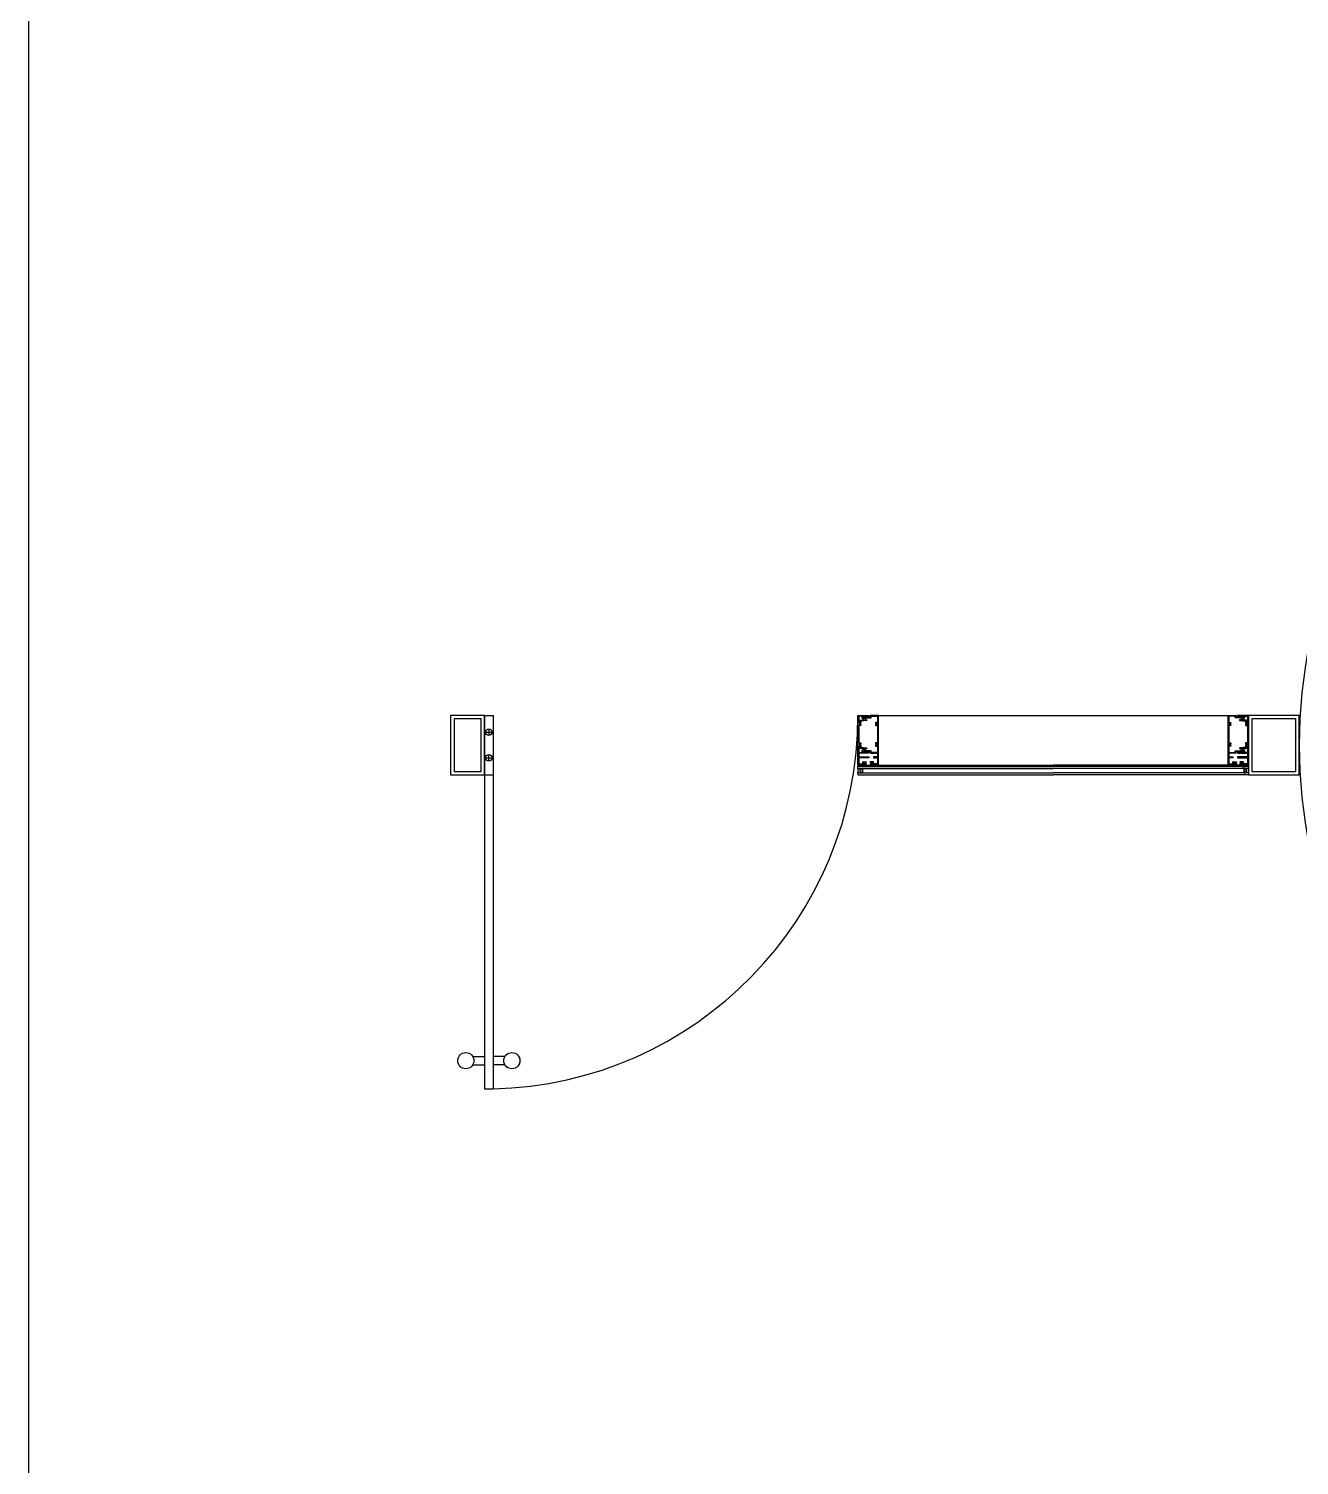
# Model space of a CAD drawing. Header units: inches. Extents: x -12530 to 36157, y 78659 to 110077.
# Drawn here: x -12530 to -8787, y 82890 to 87120 of the extents above; entities that cross this region are included whole.
import ezdxf

# ---------------------------------------------------------------- set-up
doc = ezdxf.new("R2010")
doc.units = ezdxf.units.IN
doc.header["$MEASUREMENT"] = 0
doc.layers.add('freecads.com', color=7, linetype='Continuous')

msp = doc.modelspace()

# ---------------------------------------------------------------- linework, layer by layer
at = {"layer": 'freecads.com'}
for p, q in [((-12530.4, 81285), (-12530.4, 96459.4)), ((-11287.5, 85098.1), (-11287.5, 84923.1)), ((-11187.5, 85098.1), (-11287.5, 85098.1)), ((-11277.5, 85088.1), (-11277.5, 84933.1)), ((-11197.5, 85088.1), (-11277.5, 85088.1)), ((-11197.5, 84933.1), (-11197.5, 85088.1)), ((-11187.5, 84923.1), (-11187.5, 85098.1)), ((-10087.5, 85098.1), (-10056, 85098.1)), ((-10087.5, 84953.1), (-10087.5, 85098.1)), ((-10085, 85095.1), (-10085, 85077.9)), ((-10056, 85095.6), (-10084.5, 85095.6)), ((-10084.5, 85077.4), (-10082, 85077.4)), ((-10081.5, 85077.9), (-10081.5, 85083.6)), ((-10081, 85084.1), (-10065.6, 85084.1)), ((-10079, 85081.1), (-10079, 85074.7)), ((-10072, 85081.6), (-10078.5, 85081.6)), ((-10076.5, 85093.6), (-10076.5, 85090.9)), ((-10076.3, 85090.4), (-10071.2, 85085.3)), ((-10073.6, 85094.4), (-10075.7, 85094.4)), ((-10074.4, 85092.7), (-10073.3, 85093.8)), ((-10073.3, 85093.8), (-10074.4, 85092.7)), ((-10074.1, 85092), (-10073.8, 85093.2)), ((-10067.9, 85092), (-10074.1, 85092)), ((-10074.1, 85092), (-10067.9, 85092)), ((-10071.1, 85082.5), (-10072, 85081.6)), ((-10071.5, 85092), (-10070.8, 85095.5)), ((-10064.9, 85095.5), (-10071.2, 85095.5)), ((-10062.1, 85082.6), (-10070.8, 85082.6)), ((-10070.5, 85085.6), (-10070.5, 85089.5)), ((-10070.5, 85089.5), (-10066, 85089.5)), ((-10070.2, 85092), (-10069.5, 85095.5)), ((-10068.9, 85092), (-10068.6, 85093.6)), ((-10068.7, 85093.8), (-10067.6, 85092.7)), ((-10067.6, 85092.7), (-10068.7, 85093.8)), ((-10068.5, 85094.4), (-10064.9, 85094.4)), ((-10068.4, 85094.4), (-10068.2, 85095.5)), ((-10066.1, 85094.4), (-10068.4, 85094.4)), ((-10067.1, 85094.4), (-10066.9, 85095.5)), ((-10065.8, 85094.4), (-10065.6, 85095.5)), ((-10065.6, 85084.1), (-10065.6, 85085.9)), ((-10065.5, 85090), (-10065.5, 85090.6)), ((-10065, 85091.1), (-10049.5, 85091.1)), ((-10064.8, 85086.3), (-10061.8, 85084.6)), ((-10052, 85093.6), (-10064.7, 85093.6)), ((-10061.6, 85084.1), (-10061.6, 85083.1)), ((-10055.5, 85097.6), (-10055.5, 85096.1)), ((-10051.5, 85097.6), (-10051.5, 85094.1)), ((-10027.5, 85098.1), (-10051, 85098.1)), ((-10049, 85091.6), (-10049, 85094.9)), ((-10048.5, 85095.6), (-10030.5, 85095.6)), ((-10036, 85076.9), (-10036, 85074.7)), ((-10030.5, 85077.4), (-10035.5, 85077.4)), ((-10030, 85095.1), (-10030, 85077.9)), ((-10027.5, 85098.1), (-8997.4, 85098.1)), ((-10027.5, 84951.1), (-10027.5, 85098.1)), ((-8997.4, 84951.1), (-8997.4, 85098.1)), ((-8997.4, 85098.1), (-8973.9, 85098.1)), ((-8994.9, 85095.1), (-8994.9, 85077.9)), ((-8976.4, 85095.6), (-8994.4, 85095.6)), ((-8994.4, 85077.4), (-8989.4, 85077.4)), ((-8988.9, 85076.9), (-8988.9, 85074.7)), ((-8975.9, 85091.6), (-8975.9, 85094.9)), ((-8959.9, 85091.1), (-8975.4, 85091.1)), ((-8973.4, 85097.6), (-8973.4, 85094.1)), ((-8972.9, 85093.6), (-8960.2, 85093.6)), ((-8969.4, 85097.6), (-8969.4, 85096.1)), ((-8937.4, 85098.1), (-8968.9, 85098.1)), ((-8968.9, 85095.6), (-8940.4, 85095.6)), ((-8963.3, 85084.1), (-8963.3, 85083.1)), ((-8960.1, 85086.3), (-8963.1, 85084.6)), ((-8962.8, 85082.6), (-8954.1, 85082.6)), ((-8960.5, 85095.2), (-8960.2, 85095.5)), ((-8959.4, 85094.4), (-8960.4, 85095.4)), ((-8960, 85095.5), (-8953.8, 85095.5)), ((-8956.4, 85094.4), (-8960, 85094.4)), ((-8959.5, 85094.4), (-8958.4, 85095.5)), ((-8959.4, 85090), (-8959.4, 85090.6)), ((-8959.3, 85084.1), (-8959.3, 85085.9)), ((-8943.9, 85084.1), (-8959.3, 85084.1)), ((-8958.9, 85094.4), (-8956.5, 85094.4)), ((-8954.4, 85089.5), (-8958.9, 85089.5)), ((-8957.6, 85094.4), (-8958.7, 85095.5)), ((-8957.7, 85094.4), (-8956.6, 85095.5)), ((-8957, 85092), (-8957.4, 85092.5)), ((-8956.2, 85093.8), (-8957.3, 85092.7)), ((-8957.3, 85092.7), (-8956.2, 85093.8)), ((-8957, 85092), (-8950.8, 85092)), ((-8950.8, 85092), (-8957, 85092)), ((-8953.4, 85092), (-8956.9, 85095.5)), ((-8956.6, 85092), (-8953.1, 85095.4)), ((-8955.2, 85092), (-8956.6, 85093.4)), ((-8956.1, 85094.2), (-8954.8, 85095.5)), ((-8951.6, 85092), (-8955.1, 85095.5)), ((-8954.8, 85092), (-8952.2, 85094.5)), ((-8954.4, 85085.6), (-8954.4, 85089.5)), ((-8948.6, 85090.4), (-8953.8, 85085.3)), ((-8953.8, 85082.5), (-8952.9, 85081.6)), ((-8951.8, 85094), (-8953.2, 85095.4)), ((-8953, 85092), (-8951.4, 85093.5)), ((-8952.9, 85081.6), (-8946.4, 85081.6)), ((-8950.6, 85092.7), (-8951.6, 85093.8)), ((-8951.6, 85093.8), (-8950.6, 85092.7)), ((-8951.4, 85094.4), (-8949.2, 85094.4)), ((-8951.2, 85092), (-8950.5, 85092.6)), ((-8948.4, 85093.6), (-8948.4, 85090.9)), ((-8945.9, 85081.1), (-8945.9, 85074.7)), ((-8943.4, 85077.9), (-8943.4, 85083.6)), ((-8940.4, 85077.4), (-8942.9, 85077.4)), ((-8939.9, 85095.1), (-8939.9, 85077.9)), ((-8937.5, 85098.1, 0), (-8937.5, 84923.1, 0)), ((-8787.5, 85098.1, 0), (-8937.5, 85098.1, 0)), ((-8937.4, 84953.1), (-8937.4, 85098.1)), ((-8927.5, 85088.1, 0), (-8927.5, 84933.1, 0)), ((-8797.5, 85088.1, 0), (-8927.5, 85088.1, 0)), ((-8797.5, 84933.1, 0), (-8797.5, 85088.1, 0)), ((-8787.5, 84923.1, 0), (-8787.5, 85098.1, 0)), ((-10085, 85067.5), (-10085, 85017.2)), ((-10079.5, 85068), (-10084.5, 85068)), ((-10079.2, 85074.3), (-10080.1, 85073.8)), ((-10080.1, 85071.6), (-10079.2, 85071.1)), ((-10079, 85070.7), (-10079, 85068.5)), ((-10036, 85070.7), (-10036, 85068.5)), ((-10035.7, 85074.3), (-10034.9, 85073.8)), ((-10034.9, 85071.6), (-10035.7, 85071.1)), ((-10035.5, 85068), (-10030.5, 85068)), ((-10030, 85067.5), (-10030, 85017.2)), ((-8994.9, 85067.5), (-8994.9, 85017.2)), ((-8989.4, 85068), (-8994.4, 85068)), ((-8989.2, 85074.3), (-8990, 85073.8)), ((-8990, 85071.6), (-8989.2, 85071.1)), ((-8988.9, 85070.7), (-8988.9, 85068.5)), ((-8945.9, 85070.7), (-8945.9, 85068.5)), ((-8945.7, 85074.3), (-8944.8, 85073.8)), ((-8944.8, 85071.6), (-8945.7, 85071.1)), ((-8945.4, 85068), (-8940.4, 85068)), ((-8939.9, 85067.5), (-8939.9, 85017.2)), ((-10085, 85006.8), (-10085, 84989.5)), ((-10084.5, 85016.7), (-10079.5, 85016.7)), ((-10082, 85007.3), (-10084.5, 85007.3)), ((-10081.5, 85001), (-10081.5, 85006.8)), ((-10065.6, 85000.5), (-10081, 85000.5)), ((-10079.2, 85013.6), (-10080.1, 85013.1)), ((-10080.1, 85010.9), (-10079.2, 85010.4)), ((-10079, 85016.2), (-10079, 85014)), ((-10079, 85010), (-10079, 85003.5)), ((-10078.5, 85003), (-10072, 85003)), ((-10076.5, 84993.8), (-10076.5, 84991)), ((-10071.2, 84999.4), (-10076.3, 84994.2)), ((-10075.7, 84990.2), (-10073.6, 84990.2)), ((-10073.3, 84990.9), (-10074.4, 84992)), ((-10073.3, 84990.9), (-10074.4, 84992)), ((-10074.1, 84992.7), (-10067.9, 84992.7)), ((-10074.1, 84992.7), (-10067.9, 84992.7)), ((-10074, 84991.6), (-10073.7, 84992.7)), ((-10072, 85003), (-10071.1, 85002.2)), ((-10070.8, 85002), (-10062.1, 85002)), ((-10070.6, 84989.1), (-10069.9, 84992.7)), ((-10070.5, 84995.2), (-10070.5, 84999.1)), ((-10066, 84995.2), (-10070.5, 84995.2)), ((-10069.3, 84989.1), (-10068.6, 84992.7)), ((-10067.6, 84992), (-10068.7, 84990.9)), ((-10067.6, 84992), (-10068.7, 84990.9)), ((-10068.5, 84990.2), (-10064.9, 84990.2)), ((-10068.4, 84990.2), (-10066.1, 84990.2)), ((-10068, 84989.1), (-10067.7, 84990.2)), ((-10066.7, 84989.1), (-10066.5, 84990.2)), ((-10065.6, 84998.8), (-10065.6, 85000.5)), ((-10065.5, 84994), (-10065.5, 84994.7)), ((-10065.4, 84989.1), (-10065.2, 84990.2)), ((-10049, 84993.5), (-10065, 84993.5)), ((-10061.8, 85000.1), (-10064.8, 84998.4)), ((-10064.7, 84991), (-10051.5, 84991)), ((-10061.6, 85001.5), (-10061.6, 85000.6)), ((-10051, 84990.5), (-10051, 84987)), ((-10048.5, 84989.5), (-10048.5, 84993)), ((-10036, 85016.2), (-10036, 85014)), ((-10036, 85010), (-10036, 85007.8)), ((-10035.7, 85013.6), (-10034.9, 85013.1)), ((-10034.9, 85010.9), (-10035.7, 85010.4)), ((-10030.5, 85016.7), (-10035.5, 85016.7)), ((-10035.5, 85007.3), (-10030.5, 85007.3)), ((-10030, 85006.8), (-10030, 84989.5)), ((-8994.9, 85006.8), (-8994.9, 84989.5)), ((-8994.4, 85016.7), (-8989.4, 85016.7)), ((-8989.4, 85007.3), (-8994.4, 85007.3)), ((-8989.2, 85013.6), (-8990, 85013.1)), ((-8990, 85010.9), (-8989.2, 85010.4)), ((-8988.9, 85016.2), (-8988.9, 85014)), ((-8988.9, 85010), (-8988.9, 85007.8)), ((-8976.4, 84989.5), (-8976.4, 84993)), ((-8975.9, 84993.5), (-8959.9, 84993.5)), ((-8973.9, 84990.5), (-8973.9, 84987)), ((-8960.2, 84991), (-8973.4, 84991)), ((-8963.3, 85001.5), (-8963.3, 85000.6)), ((-8963.1, 85000.1), (-8960.1, 84998.4)), ((-8954.1, 85002), (-8962.8, 85002)), ((-8959.2, 84989.1), (-8960.3, 84990.2)), ((-8956.4, 84990.2), (-8960, 84990.2)), ((-8959.7, 84989.1), (-8958.6, 84990.2)), ((-8959.4, 84994), (-8959.4, 84994.7)), ((-8959.3, 84998.8), (-8959.3, 85000.5)), ((-8959.3, 85000.5), (-8943.9, 85000.5)), ((-8958.9, 84995.2), (-8954.4, 84995.2)), ((-8956.5, 84990.2), (-8958.9, 84990.2)), ((-8957.4, 84989.1), (-8958.5, 84990.2)), ((-8957.9, 84989.1), (-8956.8, 84990.2)), ((-8953.8, 84989.1), (-8957.3, 84992.6)), ((-8957.3, 84992), (-8956.2, 84990.9)), ((-8957.3, 84992), (-8956.2, 84990.9)), ((-8957.1, 84991.7), (-8956.1, 84992.7)), ((-8950.8, 84992.7), (-8957, 84992.7)), ((-8950.8, 84992.7), (-8957, 84992.7)), ((-8955.6, 84989.1), (-8956.7, 84990.2)), ((-8956.2, 84990.9), (-8954.3, 84992.7)), ((-8956.1, 84989.1), (-8952.5, 84992.7)), ((-8952.6, 84989.7), (-8955.6, 84992.7)), ((-8954.4, 84995.2), (-8954.4, 84999.1)), ((-8954.3, 84989.1), (-8950.7, 84992.7)), ((-8952.9, 85003), (-8953.8, 85002.2)), ((-8953.8, 84999.4), (-8948.6, 84994.2)), ((-8951.8, 84990.7), (-8953.8, 84992.7)), ((-8946.4, 85003), (-8952.9, 85003)), ((-8950.9, 84991.6), (-8952, 84992.7)), ((-8951.6, 84990.9), (-8950.6, 84992)), ((-8951.6, 84990.9), (-8950.6, 84992)), ((-8949.2, 84990.2), (-8951.4, 84990.2)), ((-8948.4, 84993.8), (-8948.4, 84991)), ((-8945.9, 85016.2), (-8945.9, 85014)), ((-8945.9, 85010), (-8945.9, 85003.5)), ((-8945.7, 85013.6), (-8944.8, 85013.1)), ((-8944.8, 85010.9), (-8945.7, 85010.4)), ((-8940.4, 85016.7), (-8945.4, 85016.7)), ((-8943.4, 85001), (-8943.4, 85006.8)), ((-8942.9, 85007.3), (-8940.4, 85007.3)), ((-8939.9, 85006.8), (-8939.9, 84989.5)), ((-10086.3, 84953.1), (-10087.5, 84953.1)), ((-10063, 84953.1), (-10086.3, 84953.1)), ((-10085, 84986), (-10085, 84976)), ((-10085, 84972.5), (-10085, 84956.1)), ((-10084.5, 84989), (-10055.5, 84989)), ((-10055.5, 84986.5), (-10084.5, 84986.5)), ((-10084.5, 84975.5), (-10055.5, 84975.5)), ((-10055.5, 84973), (-10084.5, 84973)), ((-10084.5, 84955.6), (-10073.5, 84955.6)), ((-10078.6, 84947.1), (-10078.6, 84953.1)), ((-10078.6, 84953.1), (-10069.6, 84953.1)), ((-10078.6, 84951.7), (-10076.5, 84953.1)), ((-10078.6, 84950.2), (-10074.2, 84953.1)), ((-10078.6, 84948.7), (-10072, 84953.1)), ((-10078.6, 84947.1), (-10069.7, 84953.1)), ((-10076.4, 84947.1), (-10069.6, 84951.6)), ((-10074.1, 84947.1), (-10069.6, 84950.1)), ((-10073, 84956.1), (-10073, 84960.8)), ((-10072.6, 84951.1), (-9512.3, 84951.1)), ((-10072.5, 84961.3), (-10063, 84961.3)), ((-10071.8, 84947.1), (-10069.6, 84948.6)), ((-10064.9, 84989.1), (-10071.2, 84989.1)), ((-10071, 84959.3), (-10071, 84955.6)), ((-10071, 84955.6), (-10070.2, 84955.6)), ((-10070.3, 84959.8), (-10070.6, 84959.5)), ((-10070, 84959.5), (-10070.3, 84959.8)), ((-10069.8, 84955.5), (-10069.5, 84955.2)), ((-10069.6, 84953.1), (-10069.6, 84947.1)), ((-10069.5, 84955.2), (-10069.2, 84955.5)), ((-10068.7, 84959.8), (-10069, 84959.5)), ((-10068.4, 84959.5), (-10068.7, 84959.8)), ((-10068.2, 84955.5), (-10067.9, 84955.2)), ((-10067.9, 84955.2), (-10067.6, 84955.5)), ((-10067.1, 84959.8), (-10067.4, 84959.5)), ((-10066.8, 84959.5), (-10067.1, 84959.8)), ((-10066.6, 84955.5), (-10066.3, 84955.2)), ((-10066.3, 84955.2), (-10066, 84955.5)), ((-10065.5, 84959.8), (-10065.8, 84959.5)), ((-10065.2, 84959.5), (-10065.5, 84959.8)), ((-10065, 84955.5), (-10064.7, 84955.2)), ((-10064.7, 84955.2), (-10064.4, 84955.5)), ((-10063.9, 84959.8), (-10064.2, 84959.5)), ((-10063.6, 84959.5), (-10063.9, 84959.8)), ((-10063.4, 84955.5), (-10063.1, 84955.2)), ((-10063, 84959.3), (-10063.3, 84959.3)), ((-10063.1, 84955.2), (-10063, 84955.2)), ((-10063, 84961.3), (-10063, 84959.3)), ((-10063, 84961.3), (-10062.5, 84961.3)), ((-10063, 84955.2), (-10063, 84953.1)), ((-10063, 84953.1), (-10062.5, 84953.1)), ((-10055.5, 84989), (-10055.5, 84986.5)), ((-10055.5, 84975.5), (-10055.5, 84973)), ((-10052, 84961.3), (-10052.5, 84961.3)), ((-10052, 84953.1), (-10052.5, 84953.1)), ((-10042.5, 84961.3), (-10052, 84961.3)), ((-10052, 84961.3), (-10052, 84959.3)), ((-10052, 84959.3), (-10051.7, 84959.3)), ((-10051.8, 84955.2), (-10052, 84955.2)), ((-10052, 84955.2), (-10052, 84953.1)), ((-10052, 84953.1), (-10028.7, 84953.6)), ((-10051.5, 84955.5), (-10051.8, 84955.2)), ((-10051.3, 84959.5), (-10051, 84959.8)), ((-10050.9, 84955.6), (-10051.2, 84955.6)), ((-10051, 84959.8), (-10050.7, 84959.5)), ((-10050.5, 84986.5), (-10030.5, 84986.5)), ((-10050.2, 84955.2), (-10050.5, 84955.5)), ((-10050.4, 84959.3), (-10050.1, 84959.3)), ((-10049.9, 84955.5), (-10050.2, 84955.2)), ((-10049.7, 84959.5), (-10049.4, 84959.8)), ((-10049.3, 84955.6), (-10049.6, 84955.6)), ((-10049.4, 84959.8), (-10049.1, 84959.5)), ((-10048.6, 84955.2), (-10048.9, 84955.5)), ((-10048.8, 84959.3), (-10048.5, 84959.3)), ((-10048.3, 84955.5), (-10048.6, 84955.2)), ((-10048.1, 84959.5), (-10047.8, 84959.8)), ((-10030.5, 84989), (-10048, 84989)), ((-10047.7, 84955.6), (-10048, 84955.6)), ((-10047.8, 84959.8), (-10047.5, 84959.5)), ((-10047, 84955.2), (-10047.3, 84955.5)), ((-10047.2, 84959.3), (-10046.9, 84959.3)), ((-10046.7, 84955.5), (-10047, 84955.2)), ((-10046.5, 84959.5), (-10046.2, 84959.8)), ((-10046.1, 84955.6), (-10046.4, 84955.6)), ((-10046.2, 84959.8), (-10045.9, 84959.5)), ((-10045.4, 84955.2), (-10045.7, 84955.5)), ((-10045.6, 84959.3), (-10045.3, 84959.3)), ((-10045.1, 84955.5), (-10045.4, 84955.2)), ((-10044.9, 84959.5), (-10044.6, 84959.8)), ((-10044, 84955.6), (-10044.8, 84955.6)), ((-10044.6, 84959.8), (-10044.3, 84959.5)), ((-10044, 84959.3), (-10044, 84955.6)), ((-10042, 84956.1), (-10042, 84960.8)), ((-10030.5, 84975.5), (-10041.5, 84975.5)), ((-10041.5, 84975.5), (-10041.5, 84973)), ((-10041.5, 84973), (-10030.5, 84973)), ((-10030.5, 84955.6), (-10041.5, 84955.6)), ((-10030, 84986), (-10030, 84976)), ((-10030, 84972.5), (-10030, 84956.6)), ((-10028.7, 84953.6), (-10028.7, 84951.1)), ((-10028.7, 84951.1), (-10027.5, 84951.1)), ((-8952.4, 84951.1), (-9512.3, 84951.1)), ((-8996.2, 84951.1), (-8997.4, 84951.1)), ((-8972.9, 84953.1), (-8996.2, 84953.6)), ((-8996.2, 84953.6), (-8996.2, 84951.1)), ((-8994.9, 84986), (-8994.9, 84976)), ((-8994.9, 84972.5), (-8994.9, 84956.6)), ((-8994.4, 84989), (-8976.9, 84989)), ((-8974.4, 84986.5), (-8994.4, 84986.5)), ((-8994.4, 84975.5), (-8983.4, 84975.5)), ((-8983.4, 84973), (-8994.4, 84973)), ((-8994.4, 84955.6), (-8983.4, 84955.6)), ((-8983.4, 84975.5), (-8983.4, 84973)), ((-8982.9, 84956.1), (-8982.9, 84960.8)), ((-8982.4, 84961.3), (-8972.9, 84961.3)), ((-8980.9, 84959), (-8980.2, 84959.7)), ((-8980.9, 84959.3), (-8980.9, 84955.6)), ((-8980.9, 84958.1), (-8979.7, 84959.3)), ((-8980.1, 84957.9), (-8980.9, 84958.7)), ((-8980.9, 84957.2), (-8980.1, 84958)), ((-8980.1, 84957), (-8980.9, 84957.8)), ((-8980.9, 84956.3), (-8980.1, 84957.1)), ((-8979.4, 84955.3), (-8980.9, 84956.9)), ((-8980.6, 84955.6), (-8980.9, 84956)), ((-8980.9, 84955.6), (-8980.1, 84955.6)), ((-8979.9, 84958.5), (-8980.8, 84959.4)), ((-8980.7, 84955.6), (-8980, 84956.4)), ((-8980.3, 84959.8), (-8980.6, 84959.5)), ((-8980, 84959.5), (-8980.3, 84959.8)), ((-8979.1, 84958.6), (-8979.9, 84959.4)), ((-8979.9, 84955.6), (-8979.5, 84955.9)), ((-8979.8, 84955.5), (-8979.5, 84955.2)), ((-8979.6, 84958.6), (-8978.5, 84959.6)), ((-8979.3, 84959.3), (-8979.6, 84959.3)), ((-8979.5, 84955.2), (-8979.2, 84955.5)), ((-8978.8, 84955.6), (-8979.3, 84956.1)), ((-8978.7, 84959.8), (-8979, 84959.5)), ((-8978.2, 84958.6), (-8979, 84959.4)), ((-8978.9, 84955.6), (-8978.3, 84956.3)), ((-8978.8, 84955.6), (-8978.5, 84955.6)), ((-8978.4, 84959.5), (-8978.7, 84959.8)), ((-8977.7, 84955.4), (-8978.7, 84956.4)), ((-8978.4, 84958.8), (-8977.9, 84959.3)), ((-8978.2, 84955.5), (-8977.3, 84956.4)), ((-8978.2, 84955.5), (-8977.9, 84955.2)), ((-8977.7, 84959.3), (-8978, 84959.3)), ((-8977.4, 84958.7), (-8978, 84959.3)), ((-8977.9, 84955.2), (-8977.6, 84955.5)), ((-8977.8, 84958.6), (-8976.8, 84959.5)), ((-8977, 84955.6), (-8977.6, 84956.2)), ((-8977.1, 84959.8), (-8977.4, 84959.5)), ((-8976.4, 84958.6), (-8977.3, 84959.5)), ((-8977.2, 84955.6), (-8976.9, 84955.6)), ((-8976.8, 84959.5), (-8977.1, 84959.8)), ((-8977.1, 84955.6), (-8976.6, 84956.2)), ((-8976, 84955.5), (-8976.9, 84956.4)), ((-8976.7, 84958.7), (-8976.1, 84959.3)), ((-8976.6, 84955.5), (-8976.3, 84955.2)), ((-8976.5, 84955.4), (-8975.5, 84956.4)), ((-8976.1, 84959.3), (-8976.4, 84959.3)), ((-8976.3, 84955.2), (-8976, 84955.5)), ((-8975.7, 84958.8), (-8976.2, 84959.3)), ((-8975.9, 84958.7), (-8975.1, 84959.4)), ((-8975.2, 84955.6), (-8975.9, 84956.3)), ((-8975.5, 84959.8), (-8975.8, 84959.5)), ((-8974.6, 84958.6), (-8975.6, 84959.6)), ((-8975.6, 84955.6), (-8975.3, 84955.6)), ((-8975.2, 84959.5), (-8975.5, 84959.8)), ((-8975.3, 84955.6), (-8974.9, 84956.1)), ((-8975, 84958.6), (-8973.9, 84959.8)), ((-8975, 84955.5), (-8974.7, 84955.2)), ((-8974.5, 84959.3), (-8974.8, 84959.3)), ((-8974.8, 84955.3), (-8973.7, 84956.4)), ((-8974.3, 84955.6), (-8974.7, 84956)), ((-8974.7, 84955.2), (-8974.4, 84955.5)), ((-8974, 84958.9), (-8974.4, 84959.3)), ((-8973.9, 84959.8), (-8974.2, 84959.5)), ((-8973, 84955.2), (-8974.2, 84956.4)), ((-8974, 84955.6), (-8973.7, 84955.6)), ((-8973.6, 84959.5), (-8973.9, 84959.8)), ((-8972.8, 84958.6), (-8973.9, 84959.7)), ((-8973.8, 84959), (-8973.4, 84959.4)), ((-8973.6, 84955.6), (-8973.2, 84956)), ((-8973.4, 84955.5), (-8973.1, 84955.2)), ((-8973.3, 84958.6), (-8972.4, 84959.4)), ((-8972.9, 84959.3), (-8973.2, 84959.3)), ((-8973.1, 84955.2), (-8972.4, 84955.8)), ((-8973.1, 84955.2), (-8972.9, 84955.2)), ((-8972.9, 84961.3), (-8972.9, 84959.3)), ((-8972.9, 84961.3), (-8972.4, 84961.3)), ((-8972.9, 84960.7), (-8972.4, 84961.2)), ((-8972.4, 84960), (-8972.9, 84960.5)), ((-8972.9, 84959.8), (-8972.4, 84960.3)), ((-8972.4, 84959.1), (-8972.9, 84959.6)), ((-8972.9, 84955.2), (-8972.9, 84953.1)), ((-8972.4, 84954.6), (-8972.9, 84955.1)), ((-8972.9, 84954.4), (-8972.4, 84954.9)), ((-8972.4, 84953.7), (-8972.9, 84954.2)), ((-8972.9, 84953.5), (-8972.4, 84954)), ((-8972.7, 84953.1), (-8972.9, 84953.4)), ((-8972.9, 84953.1), (-8972.4, 84953.1)), ((-8972.4, 84960.9), (-8972.8, 84961.3)), ((-8972.4, 84955.5), (-8972.8, 84955.9)), ((-8940.4, 84989), (-8969.4, 84989)), ((-8969.4, 84989), (-8969.4, 84986.5)), ((-8969.4, 84986.5), (-8940.4, 84986.5)), ((-8940.4, 84975.5), (-8969.4, 84975.5)), ((-8969.4, 84975.5), (-8969.4, 84973)), ((-8969.4, 84973), (-8940.4, 84973)), ((-8962.4, 84960.9), (-8962, 84961.3)), ((-8961.9, 84961.3), (-8962.4, 84961.3)), ((-8961.9, 84960.7), (-8962.4, 84961.2)), ((-8962.4, 84960), (-8961.9, 84960.5)), ((-8961.9, 84959.8), (-8962.4, 84960.3)), ((-8962.4, 84959.1), (-8961.9, 84959.6)), ((-8961.6, 84958.6), (-8962.4, 84959.4)), ((-8962.4, 84955.5), (-8962, 84955.9)), ((-8961.8, 84955.2), (-8962.4, 84955.8)), ((-8962.4, 84954.6), (-8961.9, 84955.1)), ((-8961.9, 84954.4), (-8962.4, 84954.9)), ((-8962.4, 84953.7), (-8961.9, 84954.2)), ((-8961.9, 84953.5), (-8962.4, 84954)), ((-8961.9, 84953.1), (-8962.4, 84953.1)), ((-8962.2, 84953.1), (-8961.9, 84953.4)), ((-8962.1, 84958.6), (-8960.9, 84959.7)), ((-8952.4, 84961.3), (-8961.9, 84961.3)), ((-8961.9, 84961.3), (-8961.9, 84959.3)), ((-8961.9, 84959.3), (-8961.7, 84959.3)), ((-8961.9, 84955.2), (-8960.7, 84956.4)), ((-8961.8, 84955.2), (-8961.9, 84955.2)), ((-8961.9, 84955.2), (-8961.9, 84953.1)), ((-8961.9, 84953.1), (-8938.6, 84953.1)), ((-8961.5, 84955.5), (-8961.8, 84955.2)), ((-8961.3, 84955.6), (-8961.7, 84956)), ((-8961.1, 84959), (-8961.5, 84959.4)), ((-8961.3, 84959.5), (-8961, 84959.8)), ((-8960.1, 84955.3), (-8961.2, 84956.4)), ((-8961, 84959.8), (-8960.7, 84959.5)), ((-8959.9, 84958.6), (-8961, 84959.8)), ((-8960.9, 84958.9), (-8960.4, 84959.3)), ((-8960.6, 84955.6), (-8960.2, 84956)), ((-8960.2, 84955.2), (-8960.5, 84955.5)), ((-8960.3, 84958.6), (-8959.2, 84959.6)), ((-8959.9, 84955.5), (-8960.2, 84955.2)), ((-8960, 84989.1), (-8953.8, 84989.1)), ((-8959.6, 84955.6), (-8960, 84956.1)), ((-8959, 84958.7), (-8959.8, 84959.4)), ((-8959.7, 84959.5), (-8959.4, 84959.8)), ((-8959.7, 84955.6), (-8959, 84956.3)), ((-8959.4, 84959.8), (-8959.1, 84959.5)), ((-8958.4, 84955.4), (-8959.4, 84956.4)), ((-8959.2, 84958.8), (-8958.6, 84959.3)), ((-8958.9, 84955.5), (-8958, 84956.4)), ((-8958.6, 84955.2), (-8958.9, 84955.5)), ((-8958.1, 84958.7), (-8958.8, 84959.3)), ((-8958.3, 84955.5), (-8958.6, 84955.2)), ((-8958.5, 84958.6), (-8957.6, 84959.5)), ((-8957.8, 84955.6), (-8958.3, 84956.2)), ((-8958.1, 84959.5), (-8957.8, 84959.8)), ((-8957.1, 84958.6), (-8958.1, 84959.5)), ((-8957.9, 84955.6), (-8957.3, 84956.2)), ((-8957.8, 84959.8), (-8957.5, 84959.5)), ((-8956.7, 84955.5), (-8957.6, 84956.4)), ((-8957.5, 84958.7), (-8956.9, 84959.3)), ((-8957, 84955.2), (-8957.3, 84955.5)), ((-8957.2, 84955.4), (-8956.2, 84956.4)), ((-8956.4, 84958.8), (-8957, 84959.3)), ((-8956.7, 84955.5), (-8957, 84955.2)), ((-8956.7, 84958.6), (-8955.9, 84959.4)), ((-8956, 84955.6), (-8956.6, 84956.3)), ((-8956.5, 84959.5), (-8956.2, 84959.8)), ((-8955.3, 84958.6), (-8956.4, 84959.6)), ((-8956.2, 84959.8), (-8955.9, 84959.5)), ((-8956.1, 84955.6), (-8955.6, 84956.1)), ((-8955.8, 84958.6), (-8955, 84959.4)), ((-8955.4, 84955.2), (-8955.7, 84955.5)), ((-8955.5, 84955.3), (-8953.9, 84956.9)), ((-8955, 84955.6), (-8955.4, 84955.9)), ((-8955.1, 84955.5), (-8955.4, 84955.2)), ((-8946.3, 84953.1), (-8955.3, 84953.1)), ((-8955.3, 84953.1), (-8955.3, 84947.1)), ((-8955.3, 84952.8), (-8946.3, 84952.8)), ((-8955.3, 84951.5), (-8946.3, 84951.5)), ((-8955.3, 84950.3), (-8946.3, 84950.3)), ((-8955.3, 84949), (-8946.3, 84949)), ((-8955.3, 84947.7), (-8946.3, 84947.7)), ((-8953.9, 84958.1), (-8955.2, 84959.3)), ((-8955, 84958.5), (-8954.1, 84959.4)), ((-8954.9, 84959.5), (-8954.6, 84959.8)), ((-8954.2, 84955.6), (-8954.9, 84956.4)), ((-8954.8, 84947.1), (-8954.8, 84953.1)), ((-8953.9, 84959), (-8954.7, 84959.7)), ((-8954.7, 84957.9), (-8953.9, 84958.7)), ((-8953.9, 84957.2), (-8954.7, 84958)), ((-8954.7, 84957), (-8953.9, 84957.8)), ((-8953.9, 84956.3), (-8954.7, 84957.1)), ((-8953.9, 84955.6), (-8954.7, 84955.6)), ((-8954.6, 84959.8), (-8954.3, 84959.5)), ((-8954.3, 84955.6), (-8953.9, 84956)), ((-8953.9, 84959.3), (-8953.9, 84955.6)), ((-8953.5, 84947.1), (-8953.5, 84953.1)), ((-8952.2, 84947.1), (-8952.2, 84953.1)), ((-8951.9, 84956.1), (-8951.9, 84960.8)), ((-8940.4, 84955.6), (-8951.4, 84955.6)), ((-8951, 84947.1), (-8951, 84953.1)), ((-8949.7, 84947.1), (-8949.7, 84953.1)), ((-8948.4, 84947.1), (-8948.4, 84953.1)), ((-8947.2, 84947.1), (-8947.2, 84953.1)), ((-8946.3, 84947.1), (-8946.3, 84953.1)), ((-8939.9, 84986), (-8939.9, 84976)), ((-8939.9, 84972.5), (-8939.9, 84956.1)), ((-8938.6, 84953.1), (-8937.4, 84953.1)), ((-11287.5, 84923.1), (-11187.5, 84923.1)), ((-11277.5, 84933.1), (-11197.5, 84933.1)), ((-10087.5, 84946.1), (-10086.5, 84947.1)), ((-10087.5, 84946.1), (-10086.5, 84947.1)), ((-10087.5, 84941.1), (-10087.5, 84946.1)), ((-10087.5, 84941.1), (-10087.5, 84946.1)), ((-10087.5, 84941.1), (-9512.3, 84941.1)), ((-10087.5, 84929.1), (-10087.5, 84924.1)), ((-10087.5, 84929.1), (-9512.3, 84929.1)), ((-10087.5, 84929.1), (-10087.5, 84924.1)), ((-10087.5, 84924.1), (-10086.5, 84923.1)), ((-10087.5, 84924.1), (-10086.5, 84923.1)), ((-10086.5, 84947.1), (-9512.3, 84947.1)), ((-10086.5, 84923.1), (-9512.3, 84923.1)), ((-10081.5, 84931.6), (-10081.5, 84938.6)), ((-10081.5, 84931.6), (-10081.5, 84938.6)), ((-10081.2, 84931.6), (-10081.2, 84938.6)), ((-10081.2, 84931.6), (-10081.2, 84938.6)), ((-10081, 84939.1), (-10079.5, 84939.1)), ((-10081, 84939.1), (-10079.5, 84939.1)), ((-10081, 84938.9), (-10079.5, 84938.9)), ((-10081, 84938.9), (-10079.5, 84938.9)), ((-10079.5, 84931.4), (-10081, 84931.4)), ((-10079.5, 84931.4), (-10081, 84931.4)), ((-10079.5, 84931.1), (-10081, 84931.1)), ((-10079.5, 84931.1), (-10081, 84931.1)), ((-10079.1, 84939.3), (-10077.8, 84940.9)), ((-10079.1, 84939.3), (-10077.8, 84940.9)), ((-10077.8, 84929.3), (-10079.1, 84930.9)), ((-10077.8, 84929.3), (-10079.1, 84930.9)), ((-10078.9, 84939.2), (-10077.6, 84940.8)), ((-10078.9, 84939.2), (-10077.6, 84940.8)), ((-10077.6, 84929.5), (-10078.9, 84931.1)), ((-10077.6, 84929.5), (-10078.9, 84931.1)), ((-10069.6, 84947.1), (-10078.6, 84947.1)), ((-10077.4, 84941.1), (-10075, 84941.1)), ((-10077.4, 84941.1), (-10075, 84941.1)), ((-10077.4, 84940.9), (-10075, 84940.9)), ((-10077.4, 84940.9), (-10075, 84940.9)), ((-10075, 84929.4), (-10077.4, 84929.4)), ((-10075, 84929.4), (-10077.4, 84929.4)), ((-10075, 84929.1), (-10077.4, 84929.1)), ((-10075, 84929.1), (-10077.4, 84929.1)), ((-10074.7, 84940.6), (-10074.7, 84929.6)), ((-10074.7, 84940.6), (-10074.7, 84929.6)), ((-10074.5, 84940.6), (-10074.5, 84929.6)), ((-10074.5, 84940.6), (-10074.5, 84929.6)), ((-8938.4, 84947.1), (-9512.3, 84947.1)), ((-8937.4, 84941.1), (-9512.3, 84941.1)), ((-8937.4, 84929.1), (-9512.3, 84929.1)), ((-8938.4, 84923.1), (-9512.3, 84923.1)), ((-8955.3, 84947.1), (-8946.3, 84947.1)), ((-8950.4, 84940.6), (-8950.4, 84929.6)), ((-8950.4, 84940.6), (-8950.4, 84929.6)), ((-8950.2, 84940.6), (-8950.2, 84929.6)), ((-8950.2, 84940.6), (-8950.2, 84929.6)), ((-8947.5, 84941.1), (-8949.9, 84941.1)), ((-8947.5, 84941.1), (-8949.9, 84941.1)), ((-8947.5, 84940.9), (-8949.9, 84940.9)), ((-8947.5, 84940.9), (-8949.9, 84940.9)), ((-8949.9, 84929.4), (-8947.5, 84929.4)), ((-8949.9, 84929.4), (-8947.5, 84929.4)), ((-8949.9, 84929.1), (-8947.5, 84929.1)), ((-8949.9, 84929.1), (-8947.5, 84929.1)), ((-8946, 84939.2), (-8947.3, 84940.8)), ((-8946, 84939.2), (-8947.3, 84940.8)), ((-8947.3, 84929.5), (-8946, 84931.1)), ((-8947.3, 84929.5), (-8946, 84931.1)), ((-8945.8, 84939.3), (-8947.1, 84940.9)), ((-8945.8, 84939.3), (-8947.1, 84940.9)), ((-8947.1, 84929.3), (-8945.8, 84930.9)), ((-8947.1, 84929.3), (-8945.8, 84930.9)), ((-8943.9, 84939.1), (-8945.4, 84939.1)), ((-8943.9, 84939.1), (-8945.4, 84939.1)), ((-8943.9, 84938.9), (-8945.4, 84938.9)), ((-8943.9, 84938.9), (-8945.4, 84938.9)), ((-8945.4, 84931.4), (-8943.9, 84931.4)), ((-8945.4, 84931.4), (-8943.9, 84931.4)), ((-8945.4, 84931.1), (-8943.9, 84931.1)), ((-8945.4, 84931.1), (-8943.9, 84931.1)), ((-8943.7, 84931.6), (-8943.7, 84938.6)), ((-8943.7, 84931.6), (-8943.7, 84938.6)), ((-8943.4, 84931.6), (-8943.4, 84938.6)), ((-8943.4, 84931.6), (-8943.4, 84938.6)), ((-8937.4, 84946.1), (-8938.4, 84947.1)), ((-8937.4, 84946.1), (-8938.4, 84947.1)), ((-8937.4, 84924.1), (-8938.4, 84923.1)), ((-8937.4, 84924.1), (-8938.4, 84923.1)), ((-8937.5, 84923.1, 0), (-8787.5, 84923.1, 0)), ((-8937.4, 84941.1), (-8937.4, 84946.1)), ((-8937.4, 84941.1), (-8937.4, 84946.1)), ((-8937.4, 84929.1), (-8937.4, 84924.1)), ((-8937.4, 84929.1), (-8937.4, 84924.1)), ((-8927.5, 84933.1, 0), (-8797.5, 84933.1, 0))]:
    msp.add_line(p, q, dxfattribs=at)
at = {"layer": 'freecads.com', "ltscale": 2}
for p, q in [((-11187.5, 85098.1, 0), (-11162.5, 85098.1, 0)), ((-11187.5, 85098.1, 0), (-11187.5, 83998.7, 0)), ((-11162.5, 85098.1, 0), (-11162.5, 83998.7, 0)), ((-11184.5, 85048.2, 0), (-11165.4, 85048.2, 0)), ((-11175, 85057.8, 0), (-11175, 85038.7, 0)), ((-11184.5, 84973.1, 0), (-11165.4, 84973.1, 0)), ((-11175, 84963.5, 0), (-11175, 84982.6, 0)), ((-11187.5, 84923.1, 0), (-11162.5, 84923.1, 0)), ((-11222.1, 84093.2, 0), (-11187.5, 84093.2, 0)), ((-11222.1, 84069.3, 0), (-11187.5, 84069.3, 0)), ((-11127.9, 84093.2, 0), (-11162.5, 84093.2, 0)), ((-11127.9, 84069.3, 0), (-11162.5, 84069.3, 0)), ((-11187.5, 83998.7, 0), (-11162.5, 83998.7, 0))]:
    msp.add_line(p, q, dxfattribs=at)
at = {"layer": 'freecads.com', "ltscale": 0.1}
for p, q in [((-10082, 85075.8), (-10082, 85069.6)), ((-10033, 85075.8), (-10033, 85069.6)), ((-8991.9, 85075.8), (-8991.9, 85069.6)), ((-8942.9, 85075.8), (-8942.9, 85069.6)), ((-10078.9, 85072.7), (-10085.1, 85072.7)), ((-10029.9, 85072.7), (-10036.1, 85072.7)), ((-8995.1, 85072.7), (-8988.8, 85072.7)), ((-8946.1, 85072.7), (-8939.8, 85072.7)), ((-10078.9, 85012), (-10085.1, 85012)), ((-10082, 85015.1), (-10082, 85008.9)), ((-10029.9, 85012), (-10036.1, 85012)), ((-10033, 85015.1), (-10033, 85008.9)), ((-8995.1, 85012), (-8988.8, 85012)), ((-8991.9, 85015.1), (-8991.9, 85008.9)), ((-8946.1, 85012), (-8939.8, 85012)), ((-8942.9, 85015.1), (-8942.9, 85008.9))]:
    msp.add_line(p, q, dxfattribs=at)
at = {"layer": 'freecads.com', "ltscale": 2}
for centre, radius in [((-11175, 85048.2, 0), 9.55), ((-11175, 84973.1, 0), 9.55), ((-11242.8, 84081.2, 0), 23.9), ((-11242.8, 84081.2, 0), 23.9), ((-11107.2, 84081.2, 0), 23.9), ((-11107.1, 84081.2, 0), 23.9)]:
    msp.add_circle(centre, radius, dxfattribs=at)
at = {"layer": 'freecads.com', "ltscale": 10}
msp.add_arc((-11187.5, 85098.1), 1100, 271.3023, 0, dxfattribs=at)
at = {"layer": 'freecads.com'}
for centre, radius, start, end in [((-10084.5, 85095.1), 0.5, 90, 180), ((-10084.5, 85077.9), 0.5, 179.9999, 269.9999), ((-10082, 85072.7), 2.2, 30, 330), ((-10082, 85077.9), 0.5, 270, 360), ((-10081, 85083.6), 0.5, 90, 180), ((-10079.5, 85074.7), 0.5, 300, 0), ((-10078.5, 85081.1), 0.5, 90, 180), ((-10075.7, 85093.6), 0.8, 90, 180), ((-10075.9, 85090.9), 0.6, 180, 225), ((-10074.1, 85092.4), 0.4, 135, 270), ((-10074.1, 85092.4), 0.4, 135, 270), ((-10073.6, 85094), 0.4, 315, 90), ((-10073.6, 85094), 0.4, 315, 339.3082), ((-10066.3, 85089.4), 8.22, 134.6717, 146.5674), ((-10071.2, 85094), 1.5, 90, 128.3568), ((-10070.9, 85085.6), 0.4, 225, 0), ((-10070.8, 85082.1), 0.5, 90, 135), ((-10068.5, 85094.1), 0.373, 98.9015, 239.6482), ((-10068.4, 85094), 0.4, 90, 225), ((-10067.9, 85092.4), 0.4, 270, 45), ((-10067.9, 85092.4), 0.4, 270, 45), ((-10066.1, 85093.6), 0.8, 30, 90), ((-10066, 85090), 0.5, 270, 0), ((-10065.1, 85085.9), 0.5, 60, 180), ((-10065, 85090.6), 0.5, 90, 180), ((-10064.7, 85094.4), 0.8, 210, 270), ((-10064.9, 85095), 0.546, 270, 90), ((-10062.1, 85083.1), 0.5, 270, 0), ((-10062.1, 85084.1), 0.5, 0, 60), ((-10056, 85097.6), 0.5, 360, 90), ((-10056, 85096.1), 0.5, 270, 0), ((-10052, 85094.1), 0.5, 270, 360), ((-10051, 85097.6), 0.5, 90, 180), ((-10049.5, 85091.6), 0.5, 270, 0), ((-10048.3, 85095), 0.705, 106.8568, 182.0678), ((-10035.5, 85076.9), 0.5, 90, 180), ((-10035.5, 85074.7), 0.5, 180, 240), ((-10033, 85072.7), 2.2, 210, 150), ((-10030.5, 85095.1), 0.5, 0, 90), ((-10030.5, 85077.9), 0.5, 270, 0), ((-8994.4, 85095.1), 0.5, 90, 180), ((-8994.4, 85077.9), 0.5, 180, 270), ((-8991.9, 85072.7), 2.2, 30, 330), ((-8989.4, 85076.9), 0.5, 0, 90), ((-8989.4, 85074.7), 0.5, 300, 0), ((-8976.6, 85095), 0.705, 357.9322, 73.1432), ((-8975.4, 85091.6), 0.5, 180, 270), ((-8973.9, 85097.6), 0.5, 0, 90), ((-8972.9, 85094.1), 0.5, 180, 270), ((-8968.9, 85097.6), 0.5, 90, 180), ((-8968.9, 85096.1), 0.5, 180, 270), ((-8962.8, 85084.1), 0.5, 120, 180), ((-8962.8, 85083.1), 0.5, 180, 270), ((-8960, 85095), 0.546, 90, 270), ((-8960.2, 85094.4), 0.8, 270, 330), ((-8959.8, 85085.9), 0.5, 0, 120), ((-8959.9, 85090.6), 0.5, 360, 90), ((-8958.9, 85093.6), 0.8, 90, 150), ((-8958.9, 85090), 0.5, 180, 270), ((-8957, 85092.4), 0.4, 135, 270), ((-8957, 85092.4), 0.4, 135, 270), ((-8956.5, 85094), 0.4, 315, 90), ((-8956.4, 85094.1), 0.373, 300.3518, 81.0984), ((-8954, 85085.6), 0.4, 180, 315), ((-8954.1, 85082.1), 0.5, 45.0001, 90.0001), ((-8953.8, 85094), 1.5, 51.6432, 90), ((-8958.6, 85089.4), 8.22, 33.4326, 45.3284), ((-8951.4, 85094), 0.4, 90, 225), ((-8951.4, 85094), 0.4, 200.6916, 224.9999), ((-8950.8, 85092.4), 0.4, 270, 45), ((-8950.8, 85092.4), 0.4, 270, 45), ((-8949.2, 85093.6), 0.8, 0, 90), ((-8949, 85090.9), 0.6, 315, 0), ((-8946.4, 85081.1), 0.5, 0, 90), ((-8945.4, 85074.7), 0.5, 180, 240), ((-8942.9, 85072.7), 2.2, 210, 150), ((-8943.9, 85083.6), 0.5, 360, 90), ((-8942.9, 85077.9), 0.5, 180, 270), ((-8940.4, 85095.1), 0.5, 0, 90), ((-8940.4, 85077.9), 0.5, 270, 0), ((-10084.5, 85067.5), 0.5, 90, 180), ((-10079.5, 85068.5), 0.5, 270, 0), ((-10079.5, 85070.7), 0.5, 360, 60), ((-10035.5, 85070.7), 0.5, 119.9999, 179.9999), ((-10035.5, 85068.5), 0.5, 180, 270), ((-10030.5, 85067.5), 0.5, 0.0001, 90.0001), ((-8994.4, 85067.5), 0.5, 90, 180), ((-8989.4, 85068.5), 0.5, 270, 360), ((-8989.4, 85070.7), 0.5, 0.0001, 60.0001), ((-8945.4, 85070.7), 0.5, 120, 180), ((-8945.4, 85068.5), 0.5, 180, 270), ((-8940.4, 85067.5), 0.5, 0, 90), ((-10084.5, 85017.2), 0.5, 180, 270), ((-10084.5, 85006.8), 0.5, 90, 180), ((-10082, 85012), 2.2, 30, 330), ((-10082, 85006.8), 0.5, 359.9999, 89.9999), ((-10081, 85001), 0.5, 180, 270), ((-10079.5, 85016.2), 0.5, 0, 90), ((-10079.5, 85014), 0.5, 300, 360), ((-10079.5, 85010), 0.5, 0.0001, 60.0001), ((-10078.5, 85003.5), 0.5, 180, 270), ((-10075.9, 84993.8), 0.6, 135, 180), ((-10075.7, 84991), 0.8, 180, 270), ((-10074.1, 84992.3), 0.4, 90, 225), ((-10074.1, 84992.3), 0.4, 90, 225), ((-10073.6, 84990.6), 0.4, 270, 45), ((-10073.6, 84990.6), 0.4, 20.6918, 45.0001), ((-10066.3, 84995.3), 8.22, 213.4326, 225.3284), ((-10070.9, 84999.1), 0.4, 0, 135), ((-10070.8, 85002.5), 0.5, 225.0001, 270.0001), ((-10068.5, 84990.6), 0.373, 120.3519, 261.0985), ((-10068.4, 84990.6), 0.4, 135, 270), ((-10067.9, 84992.3), 0.4, 315, 90), ((-10067.9, 84992.3), 0.4, 315, 90), ((-10066.1, 84991), 0.8, 270, 330), ((-10066, 84994.7), 0.5, 0, 90), ((-10065.1, 84998.8), 0.5, 180, 300), ((-10065, 84994), 0.5, 180, 270), ((-10064.7, 84990.2), 0.8, 90, 150), ((-10064.9, 84989.7), 0.546, 270, 90), ((-10062.1, 85001.5), 0.5, 360, 90), ((-10062.1, 85000.6), 0.5, 300, 0), ((-10051.5, 84990.5), 0.5, 0, 90), ((-10049, 84993), 0.5, 0, 90), ((-10035.5, 85016.2), 0.5, 90, 180), ((-10035.5, 85014), 0.5, 180, 240), ((-10035.5, 85010), 0.5, 120.0001, 180.0001), ((-10035.5, 85007.8), 0.5, 180, 270), ((-10033, 85012), 2.2, 210, 150), ((-10030.5, 85017.2), 0.5, 270, 360), ((-10030.5, 85006.8), 0.5, 360, 90), ((-8994.4, 85017.2), 0.5, 180, 270), ((-8994.4, 85006.8), 0.5, 90, 180), ((-8991.9, 85012), 2.2, 30, 330), ((-8989.4, 85016.2), 0.5, 0, 90), ((-8989.4, 85007.8), 0.5, 270, 0), ((-8989.4, 85014), 0.5, 300, 0), ((-8989.4, 85010), 0.5, 359.9999, 59.9999), ((-8975.9, 84993), 0.5, 90, 180), ((-8973.4, 84990.5), 0.5, 90, 180), ((-8962.8, 85001.5), 0.5, 90, 180), ((-8962.8, 85000.6), 0.5, 180, 240), ((-8960, 84989.7), 0.546, 90, 270), ((-8960.2, 84990.2), 0.8, 30, 90), ((-8959.8, 84998.8), 0.5, 240, 360), ((-8959.9, 84994), 0.5, 270, 0), ((-8958.9, 84991), 0.8, 210, 270), ((-8958.9, 84994.7), 0.5, 90, 180), ((-8957, 84992.3), 0.4, 90, 225), ((-8957, 84992.3), 0.4, 90, 225), ((-8956.5, 84990.6), 0.4, 270, 45), ((-8956.4, 84990.6), 0.373, 278.9015, 59.6481), ((-8954, 84999.1), 0.4, 45, 180), ((-8954.1, 85002.5), 0.5, 270, 315), ((-8958.6, 84995.3), 8.22, 314.6717, 326.5675), ((-8951.4, 84990.6), 0.4, 135.0001, 270.0001), ((-8951.4, 84990.6), 0.4, 135, 159.3082), ((-8950.8, 84992.3), 0.4, 315, 90), ((-8950.8, 84992.3), 0.4, 315, 90), ((-8949.2, 84991), 0.8, 270, 360), ((-8949, 84993.8), 0.6, 0, 45), ((-8946.4, 85003.5), 0.5, 270, 360), ((-8945.4, 85016.2), 0.5, 90, 180), ((-8945.4, 85014), 0.5, 180, 240), ((-8945.4, 85010), 0.5, 120, 180), ((-8942.9, 85012), 2.2, 210, 150), ((-8943.9, 85001), 0.5, 270, 0), ((-8942.9, 85006.8), 0.5, 90, 180), ((-8940.4, 85017.2), 0.5, 269.9999, 359.9999), ((-8940.4, 85006.8), 0.5, 360, 90), ((-10095.9, 84948.8), 8.72, 344.2075, 30.1279), ((-10095.9, 84948.8), 9.72, 350.3869, 26.7625), ((-10095.9, 84948.8), 10.7, 351.291, 24.0973), ((-10084.5, 84989.5), 0.5, 180, 270), ((-10084.5, 84986), 0.5, 90, 180), ((-10084.5, 84976), 0.5, 180, 270), ((-10084.5, 84972.5), 0.5, 90, 180), ((-10084.5, 84956.1), 0.5, 180, 270), ((-10095.9, 84948.8), 11.7, 352.0391, 21.9286), ((-10095.9, 84948.8), 12.7, 352.6686, 20.1264), ((-10095.9, 84948.8), 13.7, 353.2056, 18.6032), ((-10095.9, 84948.8), 14.7, 353.6691, 17.2979), ((-10095.9, 84948.8), 15.7, 354.0733, 16.1662), ((-10095.9, 84948.8), 16.7, 354.4289, 15.1753), ((-10073.5, 84956.1), 0.5, 270, 360), ((-10072.5, 84960.8), 0.5, 90, 180), ((-10071.2, 84990.6), 1.5, 231.6432, 270), ((-10071, 84959.8), 0.5, 270, 315), ((-10070.2, 84955.1), 0.5, 45.0001, 90.0001), ((-10069.7, 84959.8), 0.5, 225, 286.6059), ((-10069.4, 84959.8), 0.5, 253.3941, 315), ((-10068.9, 84955.1), 0.5, 73.3941, 135), ((-10068.6, 84955.1), 0.5, 45, 106.6058), ((-10068.1, 84959.8), 0.5, 225, 286.6059), ((-10067.8, 84959.8), 0.5, 253.3941, 315), ((-10067.3, 84955.1), 0.5, 73.3941, 135), ((-10067, 84955.1), 0.5, 45, 106.6058), ((-10066.5, 84959.8), 0.5, 225, 286.6059), ((-10066.2, 84959.8), 0.5, 253.3941, 315), ((-10065.7, 84955.1), 0.5, 73.3941, 135), ((-10065.4, 84955.1), 0.5, 44.9999, 106.6058), ((-10064.9, 84959.8), 0.5, 225, 286.6058), ((-10064.6, 84959.8), 0.5, 253.3941, 315), ((-10064.1, 84955.1), 0.5, 73.3942, 135), ((-10063.8, 84955.1), 0.5, 45, 106.6058), ((-10063.3, 84959.8), 0.5, 225, 270), ((-10051.7, 84959.8), 0.5, 270, 315), ((-10051.2, 84955.1), 0.5, 90.0001, 135.0001), ((-10050.5, 84987), 0.5, 180, 270), ((-10050.9, 84955.1), 0.5, 45, 90), ((-10050.4, 84959.8), 0.5, 225, 270), ((-10050.1, 84959.8), 0.5, 270, 315), ((-10049.6, 84955.1), 0.5, 90.0001, 135.0001), ((-10049.3, 84955.1), 0.5, 45, 90), ((-10048.8, 84959.8), 0.5, 225, 270), ((-10048, 84989.5), 0.5, 180, 270), ((-10048.5, 84959.8), 0.5, 270, 315), ((-10048, 84955.1), 0.5, 90, 135), ((-10047.7, 84955.1), 0.5, 44.9999, 89.9999), ((-10047.2, 84959.8), 0.5, 225, 270), ((-10046.9, 84959.8), 0.5, 270, 315), ((-10046.4, 84955.1), 0.5, 90, 135), ((-10046.1, 84955.1), 0.5, 44.9999, 89.9999), ((-10045.6, 84959.8), 0.5, 224.9999, 269.9999), ((-10045.3, 84959.8), 0.5, 270, 315), ((-10044.8, 84955.1), 0.5, 90, 135), ((-10044, 84959.8), 0.5, 224.9999, 269.9999), ((-10042.5, 84960.8), 0.5, 0, 90), ((-10041.5, 84956.1), 0.5, 180, 270), ((-10030.5, 84989.5), 0.5, 270, 0), ((-10030.5, 84986), 0.5, 0, 90), ((-10030.5, 84976), 0.5, 270, 360), ((-10030.5, 84972.5), 0.5, 360, 90), ((-10031.1, 84956.6), 1.14, 304.0793, 2.795), ((-8994.4, 84989.5), 0.5, 180, 270), ((-8994.4, 84986), 0.5, 90, 180), ((-8994.4, 84976), 0.5, 180, 270), ((-8994.4, 84972.5), 0.5, 90, 180), ((-8993.8, 84956.6), 1.14, 177.2051, 235.9208), ((-8983.4, 84956.1), 0.5, 270, 360), ((-8982.4, 84960.8), 0.5, 90, 180), ((-8980.9, 84959.8), 0.5, 270, 315), ((-8980.1, 84955.1), 0.5, 45, 90), ((-8979.6, 84959.8), 0.5, 225, 270), ((-8979.3, 84959.8), 0.5, 270, 315), ((-8978.8, 84955.1), 0.5, 90, 135), ((-8978.5, 84955.1), 0.5, 45, 90), ((-8978, 84959.8), 0.5, 225, 270), ((-8977.7, 84959.8), 0.5, 270, 315), ((-8977.2, 84955.1), 0.5, 90, 135), ((-8976.9, 84989.5), 0.5, 270, 0), ((-8976.9, 84955.1), 0.5, 45, 90), ((-8976.4, 84959.8), 0.5, 225, 270), ((-8976.1, 84959.8), 0.5, 270, 315), ((-8975.6, 84955.1), 0.5, 90, 135), ((-8975.3, 84955.1), 0.5, 45, 90), ((-8974.8, 84959.8), 0.5, 225, 270), ((-8974.5, 84959.8), 0.5, 270.0001, 315.0001), ((-8974.4, 84987), 0.5, 270, 360), ((-8974, 84955.1), 0.5, 90.0001, 135.0001), ((-8973.7, 84955.1), 0.5, 45, 90), ((-8973.2, 84959.8), 0.5, 225, 270), ((-8961.7, 84959.8), 0.5, 270, 315), ((-8961.1, 84955.1), 0.5, 73.3941, 135), ((-8960.9, 84955.1), 0.5, 45, 106.6059), ((-8960.3, 84959.8), 0.5, 225, 286.6059), ((-8960.1, 84959.8), 0.5, 253.3942, 315), ((-8959.5, 84955.1), 0.5, 73.3941, 135), ((-8959.3, 84955.1), 0.5, 45, 106.6058), ((-8958.7, 84959.8), 0.5, 225, 286.6059), ((-8958.5, 84959.8), 0.5, 253.3941, 315), ((-8957.9, 84955.1), 0.5, 73.3941, 135), ((-8957.7, 84955.1), 0.5, 45, 106.6059), ((-8957.1, 84959.8), 0.5, 225, 286.6059), ((-8956.9, 84959.8), 0.5, 253.3941, 315), ((-8956.3, 84955.1), 0.5, 73.3941, 135), ((-8956.1, 84955.1), 0.5, 45, 106.6059), ((-8955.5, 84959.8), 0.5, 225, 286.6058), ((-8955.3, 84959.8), 0.5, 253.3941, 315), ((-8954.7, 84955.1), 0.5, 90, 135), ((-8953.9, 84959.8), 0.5, 225, 270), ((-8953.8, 84990.6), 1.5, 270, 308.3568), ((-8952.4, 84960.8), 0.5, 0, 90), ((-8951.4, 84956.1), 0.5, 180, 270), ((-8929.1, 84948.8), 16.7, 164.8247, 185.571), ((-8929.1, 84948.8), 15.7, 163.8338, 185.9267), ((-8929.1, 84948.8), 14.7, 162.7021, 186.3309), ((-8929.1, 84948.8), 13.7, 161.3968, 186.7944), ((-8929.1, 84948.8), 12.7, 159.8737, 187.3314), ((-8929.1, 84948.8), 11.7, 158.0714, 187.9609), ((-8940.4, 84989.5), 0.5, 270, 0), ((-8940.4, 84986), 0.5, 360, 90), ((-8940.4, 84976), 0.5, 270, 0), ((-8940.4, 84972.5), 0.5, 0, 90), ((-8940.4, 84956.1), 0.5, 270, 0), ((-8929.1, 84948.8), 10.7, 155.9027, 188.709), ((-8929.1, 84948.8), 9.72, 153.2375, 189.6131), ((-8929.1, 84948.8), 8.72, 149.8721, 195.7925), ((-10111.1, 84935.1), 24.4, 345.75, 14.25), ((-10111.1, 84935.1), 24.4, 345.75, 14.25), ((-10081, 84938.6), 0.5, 90, 180), ((-10081, 84938.6), 0.5, 90, 180), ((-10081, 84931.6), 0.5, 180, 270), ((-10081, 84931.6), 0.5, 180, 270), ((-10081, 84938.6), 0.25, 90, 180), ((-10081, 84938.6), 0.25, 90, 180), ((-10081, 84931.6), 0.25, 180.0001, 270.0001), ((-10081, 84931.6), 0.25, 180.0001, 270.0001), ((-10079.5, 84939.6), 0.5, 270, 322.5), ((-10079.5, 84939.6), 0.5, 270, 322.5), ((-10079.5, 84939.6), 0.75, 270, 322.5), ((-10079.5, 84939.6), 0.75, 270, 322.5), ((-10079.5, 84930.6), 0.75, 37.5, 90), ((-10079.5, 84930.6), 0.75, 37.4999, 89.9999), ((-10079.5, 84930.6), 0.5, 37.5001, 90.0001), ((-10079.5, 84930.6), 0.5, 37.5, 90), ((-10077.4, 84940.6), 0.5, 90, 142.5), ((-10077.4, 84940.6), 0.5, 90, 142.5), ((-10077.4, 84929.6), 0.5, 217.5, 270), ((-10077.4, 84929.6), 0.5, 217.5, 270), ((-10077.4, 84940.6), 0.25, 90, 142.5), ((-10077.4, 84940.6), 0.25, 90, 142.5), ((-10077.4, 84929.6), 0.25, 217.4999, 269.9999), ((-10077.4, 84929.6), 0.25, 217.5, 270), ((-10075, 84940.6), 0.5, 360, 90), ((-10075, 84940.6), 0.5, 0, 90), ((-10075, 84940.6), 0.25, 359.9999, 89.9999), ((-10075, 84940.6), 0.25, 360, 90), ((-10075, 84929.6), 0.25, 270, 360), ((-10075, 84929.6), 0.5, 270, 360), ((-10075, 84929.6), 0.25, 270, 0), ((-10075, 84929.6), 0.5, 269.9999, 359.9999), ((-8949.9, 84940.6), 0.5, 90, 180), ((-8949.9, 84940.6), 0.5, 90, 180), ((-8949.9, 84929.6), 0.5, 180.0001, 270.0001), ((-8949.9, 84929.6), 0.5, 180, 270), ((-8949.9, 84940.6), 0.25, 89.9999, 179.9999), ((-8949.9, 84940.6), 0.25, 90, 180), ((-8949.9, 84929.6), 0.25, 179.9999, 269.9999), ((-8949.9, 84929.6), 0.25, 180, 270), ((-8947.5, 84940.6), 0.5, 37.5, 90), ((-8947.5, 84940.6), 0.5, 37.5, 90), ((-8947.5, 84940.6), 0.25, 37.5, 90), ((-8947.5, 84940.6), 0.25, 37.5001, 90.0001), ((-8947.5, 84929.6), 0.25, 270, 322.5), ((-8947.5, 84929.6), 0.25, 270.0001, 322.5001), ((-8947.5, 84929.6), 0.5, 270, 322.5), ((-8947.5, 84929.6), 0.5, 270.0001, 322.5001), ((-8945.4, 84939.6), 0.75, 217.5, 270), ((-8945.4, 84939.6), 0.75, 217.5, 270), ((-8945.4, 84930.6), 0.75, 90, 142.5), ((-8945.4, 84930.6), 0.75, 90, 142.5), ((-8945.4, 84939.6), 0.5, 217.5, 270), ((-8945.4, 84939.6), 0.5, 217.5, 270), ((-8945.4, 84930.6), 0.5, 89.9999, 142.4999), ((-8945.4, 84930.6), 0.5, 90, 142.5), ((-8943.9, 84938.6), 0.5, 360, 90), ((-8943.9, 84938.6), 0.5, 360, 90), ((-8943.9, 84938.6), 0.25, 359.9999, 89.9999), ((-8943.9, 84938.6), 0.25, 0.0001, 90.0001), ((-8943.9, 84931.6), 0.25, 270, 0), ((-8943.9, 84931.6), 0.5, 270, 0), ((-8943.9, 84931.6), 0.25, 269.9999, 359.9999), ((-8943.9, 84931.6), 0.5, 270, 0), ((-8913.8, 84935.1), 24.4, 165.75, 194.25), ((-8913.8, 84935.1), 24.4, 165.75, 194.25)]:
    msp.add_arc(centre, radius, start, end, dxfattribs=at)
at = {"layer": 'freecads.com', "extrusion": (9.56301e-22, 9.56301e-22, -1)}
msp.add_ellipse((-7287.5, 85010.6, 0), major_axis=(-1.1, 1500), ratio=1, start_param=-1.570080700022869, end_param=4.713104607156717, dxfattribs=at)

doc.saveas('drawing.dxf')
